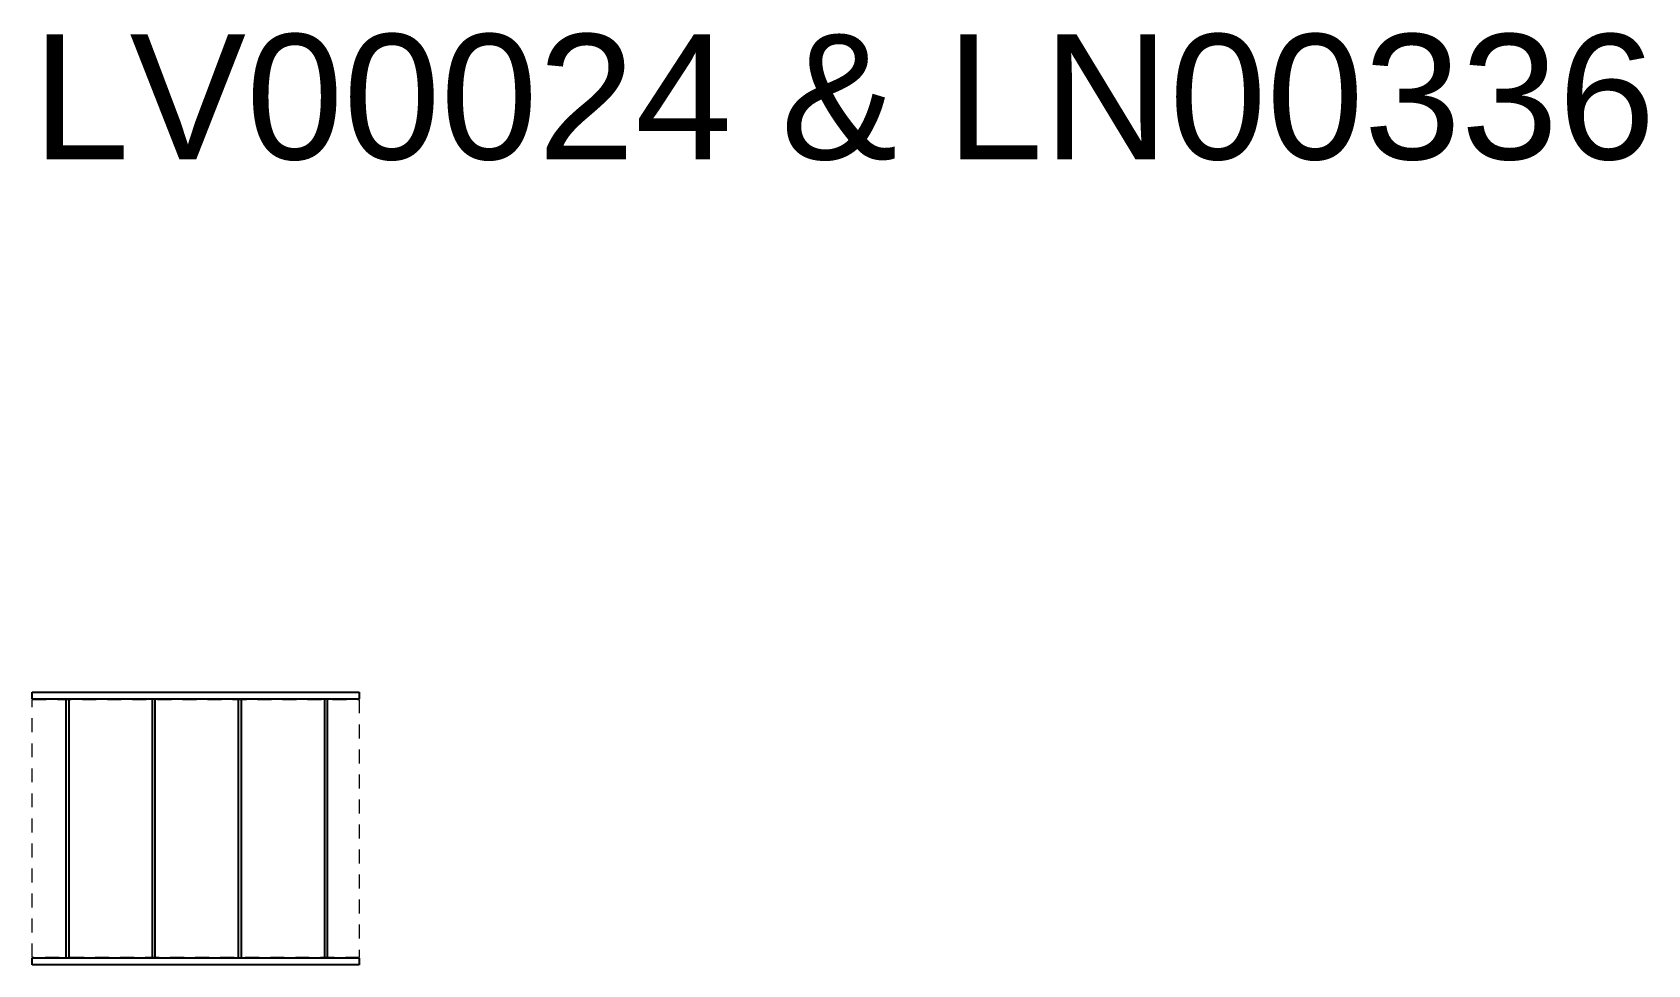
# Model space of a CAD drawing. Header units: inches. Extents: x 0 to 14.5, y -1.2 to 7.2.
import ezdxf

# ---------------------------------------------------------------- set-up
doc = ezdxf.new("R2010")
doc.units = ezdxf.units.IN
doc.header["$LTSCALE"] = 0.5
doc.header["$MEASUREMENT"] = 0
doc.linetypes.add('HIDDEN', pattern=[0.375, 0.25, -0.125])
doc.linetypes.add('HIDDEN2', pattern=[0.1875, 0.125, -0.0625])
doc.layers.add('FAB DWG', color=7, linetype='CONTINUOUS', plot=False)
doc.layers.add('Lens', color=2, linetype='HIDDEN2', lineweight=13)
doc.layers.add('Louver', color=161, linetype='CONTINUOUS')
doc.styles.add('LSAD_Standard', font='arial.ttf')

msp = doc.modelspace()

# ---------------------------------------------------------------- linework, layer by layer
at = {"layer": 'Lens', "linetype": 'HIDDEN', "transparency": 16777216}
msp.add_lwpolyline([(0, 1.16), (2.94, 1.16), (2.94, -1.16), (0, -1.16)], close=True, dxfattribs=at)
at = {"layer": 'Louver', "linetype": 'Continuous', "lineweight": 25, "transparency": 16777216}
for p, q in [((0, 1.165), (0, 1.225)), ((0, 1.225), (2.94, 1.225)), ((0, 1.165), (2.94, 1.165)), ((0.302, 1.165), (0.302, -1.165)), ((0.327, 1.165), (0.327, -1.165)), ((1.077, 1.165), (1.077, -1.165)), ((1.102, 1.165), (1.102, -1.165)), ((1.852, 1.165), (1.852, -1.165)), ((1.877, 1.165), (1.877, -1.165)), ((2.627, 1.165), (2.627, -1.165)), ((2.652, 1.165), (2.652, -1.165)), ((2.94, 1.225), (2.94, 1.165)), ((2.94, -1.165), (0, -1.165)), ((0, -1.225), (0, -1.165)), ((2.94, -1.225), (0, -1.225)), ((2.94, -1.165), (2.94, -1.225))]:
    msp.add_line(p, q, dxfattribs=at)

# ---------------------------------------------------------------- texts
at = {"layer": 'FAB DWG', "transparency": 16777216, "insert": (0, 6), "char_height": 1.125, "attachment_point": 7, "style": 'LSAD_Standard'}
msp.add_mtext_dynamic_manual_height_columns('LV00024 & LN00336', width=18.11537, gutter_width=12.5, heights=[0], dxfattribs=at)

doc.saveas('drawing.dxf')
